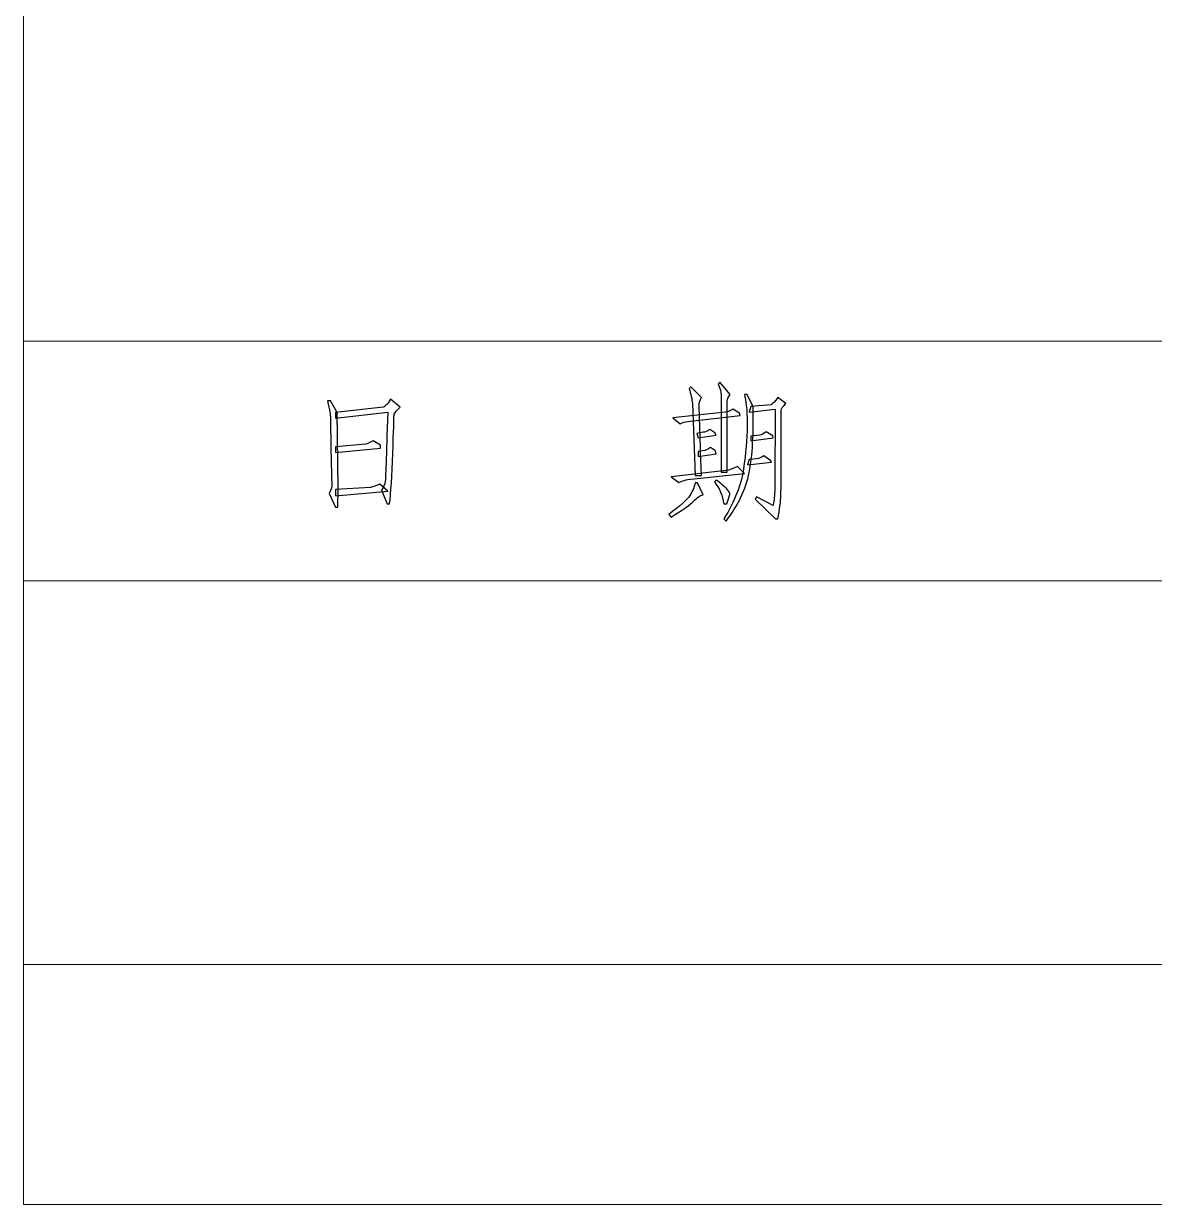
# Model space of a CAD drawing. Header units: millimetres. Extents: x 803 to 1266, y 444 to 714.
# Drawn here: x 1063.41 to 1084.6, y 444.44 to 466.57 of the extents above; entities that cross this region are included whole.
import ezdxf

# ---------------------------------------------------------------- set-up
doc = ezdxf.new("R2010")
doc.units = ezdxf.units.MM
doc.layers.add('layer 1', color=7, linetype='CONTINUOUS')

msp = doc.modelspace()

# ---------------------------------------------------------------- linework, layer by layer
at = {"layer": 'layer 1', "color": 1, "lineweight": 9}
for points in [[(1063.411, 711.315), (1063.411, 711.315), (1063.411, 444.443), (1063.411, 444.443)], [(1087.508, 460.617), (1087.508, 460.617), (1063.411, 460.617), (1063.411, 460.617)], [(1087.508, 456.124), (1087.508, 456.124), (1063.411, 456.124), (1063.411, 456.124)], [(1087.508, 448.935), (1087.508, 448.935), (1063.411, 448.935), (1063.411, 448.935)], [(1063.411, 444.443), (1063.411, 444.443), (1265.825, 444.443), (1265.825, 444.443)]]:
    msp.add_open_spline(points, degree=3, dxfattribs=at)
at = {"layer": 'layer 1', "color": 32, "lineweight": -3}
for points, knots in [([(1076.112, 459.561), (1076.084, 459.512), (1076.07, 459.466), (1076.07, 459.424), (1076.07, 459.424), (1076.07, 459.382), (1076.084, 458.94), (1076.112, 458.097), (1076.112, 458.097), (1076.112, 458.097), (1075.997, 458.097), (1075.997, 458.097), (1075.997, 458.097), (1075.997, 458.097), (1075.944, 459.445), (1075.944, 459.445), (1075.944, 459.445), (1075.937, 459.529), (1075.916, 459.624), (1075.881, 459.729), (1075.881, 459.729), (1075.881, 459.729), (1075.912, 459.761), (1075.912, 459.761), (1075.912, 459.761), (1075.912, 459.761), (1076.112, 459.561), (1076.112, 459.561)], [0, 0, 0, 0, 0.142857, 0.142857, 0.142857, 0.142857, 0.285714, 0.285714, 0.285714, 0.285714, 0.428571, 0.428571, 0.428571, 0.428571, 0.571429, 0.571429, 0.571429, 0.571429, 0.714286, 0.714286, 0.714286, 0.714286, 0.857143, 0.857143, 0.857143, 0.857143, 1, 1, 1, 1]), ([(1076.481, 458.16), (1076.481, 458.16), (1076.481, 459.614), (1076.481, 459.614), (1076.481, 459.614), (1076.481, 459.656), (1076.463, 459.722), (1076.428, 459.813), (1076.428, 459.813), (1076.428, 459.813), (1076.46, 459.845), (1076.46, 459.845), (1076.46, 459.845), (1076.46, 459.845), (1076.649, 459.614), (1076.649, 459.614), (1076.649, 459.614), (1076.614, 459.564), (1076.597, 459.524), (1076.597, 459.492), (1076.597, 459.492), (1076.597, 459.461), (1076.597, 459.017), (1076.597, 458.16), (1076.597, 458.16), (1076.597, 458.16), (1076.481, 458.16), (1076.481, 458.16)], [0, 0, 0, 0, 0.142857, 0.142857, 0.142857, 0.142857, 0.285714, 0.285714, 0.285714, 0.285714, 0.428571, 0.428571, 0.428571, 0.428571, 0.571429, 0.571429, 0.571429, 0.571429, 0.714286, 0.714286, 0.714286, 0.714286, 0.857143, 0.857143, 0.857143, 0.857143, 1, 1, 1, 1]), ([(1069.287, 459.277), (1069.287, 459.277), (1069.308, 457.865), (1069.308, 457.865), (1069.308, 457.865), (1069.308, 457.865), (1069.298, 457.507), (1069.298, 457.507), (1069.298, 457.507), (1069.298, 457.507), (1069.256, 457.507), (1069.256, 457.507), (1069.256, 457.507), (1069.256, 457.507), (1069.14, 457.76), (1069.14, 457.76), (1069.14, 457.76), (1069.175, 457.844), (1069.191, 457.899), (1069.187, 457.923), (1069.187, 457.923), (1069.184, 457.948), (1069.179, 458.162), (1069.171, 458.566), (1069.171, 458.566), (1069.164, 458.969), (1069.161, 459.18), (1069.161, 459.198), (1069.161, 459.198), (1069.161, 459.215), (1069.144, 459.315), (1069.108, 459.498), (1069.108, 459.498), (1069.108, 459.498), (1069.161, 459.498), (1069.161, 459.498), (1069.161, 459.498), (1069.161, 459.498), (1069.287, 459.277), (1069.287, 459.277)], [0, 0, 0, 0, 0.1, 0.1, 0.1, 0.1, 0.2, 0.2, 0.2, 0.2, 0.3, 0.3, 0.3, 0.3, 0.4, 0.4, 0.4, 0.4, 0.5, 0.5, 0.5, 0.5, 0.6, 0.6, 0.6, 0.6, 0.7, 0.7, 0.7, 0.7, 0.8, 0.8, 0.8, 0.8, 0.9, 0.9, 0.9, 0.9, 1, 1, 1, 1]), ([(1070.151, 459.382), (1070.186, 459.389), (1070.231, 459.438), (1070.287, 459.529), (1070.287, 459.529), (1070.287, 459.529), (1070.467, 459.382), (1070.467, 459.382), (1070.467, 459.382), (1070.389, 459.312), (1070.351, 459.255), (1070.351, 459.213), (1070.351, 459.213), (1070.351, 459.171), (1070.344, 458.938), (1070.33, 458.513), (1070.33, 458.513), (1070.316, 458.088), (1070.295, 457.774), (1070.267, 457.571), (1070.267, 457.571), (1070.267, 457.571), (1070.225, 457.571), (1070.225, 457.571), (1070.225, 457.571), (1070.225, 457.571), (1070.119, 457.823), (1070.119, 457.823), (1070.119, 457.823), (1070.161, 457.894), (1070.184, 457.946), (1070.188, 457.981), (1070.188, 457.981), (1070.191, 458.016), (1070.207, 458.452), (1070.235, 459.287), (1070.235, 459.287), (1070.235, 459.287), (1069.256, 459.171), (1069.256, 459.171), (1069.256, 459.171), (1069.256, 459.171), (1069.256, 459.277), (1069.256, 459.277), (1069.256, 459.277), (1069.256, 459.277), (1070.151, 459.382), (1070.151, 459.382)], [0, 0, 0, 0, 0.083333, 0.083333, 0.083333, 0.083333, 0.166667, 0.166667, 0.166667, 0.166667, 0.25, 0.25, 0.25, 0.25, 0.333333, 0.333333, 0.333333, 0.333333, 0.416667, 0.416667, 0.416667, 0.416667, 0.5, 0.5, 0.5, 0.5, 0.583333, 0.583333, 0.583333, 0.583333, 0.666667, 0.666667, 0.666667, 0.666667, 0.75, 0.75, 0.75, 0.75, 0.833333, 0.833333, 0.833333, 0.833333, 0.916667, 0.916667, 0.916667, 0.916667, 1, 1, 1, 1]), ([(1076.902, 458.223), (1076.944, 458.518), (1076.967, 458.781), (1076.971, 459.013), (1076.971, 459.013), (1076.974, 459.245), (1076.958, 459.445), (1076.923, 459.614), (1076.923, 459.614), (1076.923, 459.614), (1076.965, 459.624), (1076.965, 459.624), (1076.965, 459.624), (1076.965, 459.624), (1077.081, 459.393), (1077.081, 459.393), (1077.081, 459.393), (1077.095, 458.88), (1077.07, 458.467), (1077.007, 458.155), (1077.007, 458.155), (1076.944, 457.842), (1076.8, 457.539), (1076.576, 457.244), (1076.576, 457.244), (1076.576, 457.244), (1076.533, 457.286), (1076.533, 457.286), (1076.533, 457.286), (1076.737, 457.616), (1076.86, 457.929), (1076.902, 458.223)], [0, 0, 0, 0, 0.125, 0.125, 0.125, 0.125, 0.25, 0.25, 0.25, 0.25, 0.375, 0.375, 0.375, 0.375, 0.5, 0.5, 0.5, 0.5, 0.625, 0.625, 0.625, 0.625, 0.75, 0.75, 0.75, 0.75, 0.875, 0.875, 0.875, 0.875, 1, 1, 1, 1]), ([(1077.123, 457.655), (1077.123, 457.655), (1077.144, 457.697), (1077.144, 457.697), (1077.144, 457.697), (1077.144, 457.697), (1077.46, 457.539), (1077.46, 457.539), (1077.46, 457.539), (1077.474, 457.652), (1077.483, 457.739), (1077.486, 457.803), (1077.486, 457.803), (1077.49, 457.865), (1077.492, 458.378), (1077.492, 459.339), (1077.492, 459.339), (1077.492, 459.339), (1077.007, 459.287), (1077.007, 459.287), (1077.007, 459.287), (1077.007, 459.287), (1077.039, 459.393), (1077.039, 459.393), (1077.039, 459.393), (1077.039, 459.393), (1077.418, 459.424), (1077.418, 459.424), (1077.418, 459.424), (1077.446, 459.438), (1077.488, 459.484), (1077.544, 459.561), (1077.544, 459.561), (1077.544, 459.561), (1077.692, 459.445), (1077.692, 459.445), (1077.692, 459.445), (1077.635, 459.389), (1077.608, 459.348), (1077.608, 459.324), (1077.608, 459.324), (1077.608, 459.3), (1077.608, 459.06), (1077.608, 458.608), (1077.608, 458.608), (1077.608, 458.155), (1077.606, 457.864), (1077.602, 457.734), (1077.602, 457.734), (1077.599, 457.604), (1077.579, 457.455), (1077.544, 457.286), (1077.544, 457.286), (1077.544, 457.286), (1077.502, 457.286), (1077.502, 457.286), (1077.502, 457.286), (1077.502, 457.286), (1077.123, 457.655), (1077.123, 457.655)], [0, 0, 0, 0, 0.066667, 0.066667, 0.066667, 0.066667, 0.133333, 0.133333, 0.133333, 0.133333, 0.2, 0.2, 0.2, 0.2, 0.266667, 0.266667, 0.266667, 0.266667, 0.333333, 0.333333, 0.333333, 0.333333, 0.4, 0.4, 0.4, 0.4, 0.466667, 0.466667, 0.466667, 0.466667, 0.533333, 0.533333, 0.533333, 0.533333, 0.6, 0.6, 0.6, 0.6, 0.666667, 0.666667, 0.666667, 0.666667, 0.733333, 0.733333, 0.733333, 0.733333, 0.8, 0.8, 0.8, 0.8, 0.866667, 0.866667, 0.866667, 0.866667, 0.933333, 0.933333, 0.933333, 0.933333, 1, 1, 1, 1]), ([(1075.849, 459.108), (1075.814, 459.108), (1075.768, 459.094), (1075.712, 459.066), (1075.712, 459.066), (1075.712, 459.066), (1075.575, 459.182), (1075.575, 459.182), (1075.575, 459.182), (1075.575, 459.182), (1076.555, 459.287), (1076.555, 459.287), (1076.555, 459.287), (1076.59, 459.287), (1076.639, 459.304), (1076.702, 459.339), (1076.702, 459.339), (1076.702, 459.339), (1076.828, 459.266), (1076.828, 459.266), (1076.828, 459.266), (1076.828, 459.266), (1076.839, 459.224), (1076.839, 459.224), (1076.839, 459.224), (1076.839, 459.224), (1075.849, 459.108), (1075.849, 459.108)], [0, 0, 0, 0, 0.142857, 0.142857, 0.142857, 0.142857, 0.285714, 0.285714, 0.285714, 0.285714, 0.428571, 0.428571, 0.428571, 0.428571, 0.571429, 0.571429, 0.571429, 0.571429, 0.714286, 0.714286, 0.714286, 0.714286, 0.857143, 0.857143, 0.857143, 0.857143, 1, 1, 1, 1]), ([(1076.27, 458.961), (1076.27, 458.961), (1076.365, 458.897), (1076.365, 458.897), (1076.365, 458.897), (1076.365, 458.897), (1076.386, 458.855), (1076.386, 458.855), (1076.386, 458.855), (1076.386, 458.855), (1076.049, 458.803), (1076.049, 458.803), (1076.049, 458.803), (1076.049, 458.803), (1076.028, 458.887), (1076.028, 458.887), (1076.028, 458.887), (1076.028, 458.887), (1076.144, 458.908), (1076.144, 458.908), (1076.144, 458.908), (1076.179, 458.908), (1076.221, 458.926), (1076.27, 458.961)], [0, 0, 0, 0, 0.166667, 0.166667, 0.166667, 0.166667, 0.333333, 0.333333, 0.333333, 0.333333, 0.5, 0.5, 0.5, 0.5, 0.666667, 0.666667, 0.666667, 0.666667, 0.833333, 0.833333, 0.833333, 0.833333, 1, 1, 1, 1]), ([(1077.449, 458.845), (1077.449, 458.845), (1077.46, 458.803), (1077.46, 458.803), (1077.46, 458.803), (1077.46, 458.803), (1077.039, 458.75), (1077.039, 458.75), (1077.039, 458.75), (1077.039, 458.75), (1077.039, 458.834), (1077.039, 458.834), (1077.039, 458.834), (1077.039, 458.834), (1077.207, 458.855), (1077.207, 458.855), (1077.207, 458.855), (1077.236, 458.862), (1077.274, 458.883), (1077.323, 458.919), (1077.323, 458.919), (1077.323, 458.919), (1077.449, 458.845), (1077.449, 458.845)], [0, 0, 0, 0, 0.166667, 0.166667, 0.166667, 0.166667, 0.333333, 0.333333, 0.333333, 0.333333, 0.5, 0.5, 0.5, 0.5, 0.666667, 0.666667, 0.666667, 0.666667, 0.833333, 0.833333, 0.833333, 0.833333, 1, 1, 1, 1]), ([(1069.961, 458.75), (1069.961, 458.75), (1070.098, 458.666), (1070.098, 458.666), (1070.098, 458.666), (1070.098, 458.666), (1070.098, 458.613), (1070.098, 458.613), (1070.098, 458.613), (1070.098, 458.613), (1069.256, 458.529), (1069.256, 458.529), (1069.256, 458.529), (1069.256, 458.529), (1069.256, 458.634), (1069.256, 458.634), (1069.256, 458.634), (1069.256, 458.634), (1069.824, 458.687), (1069.824, 458.687), (1069.824, 458.687), (1069.845, 458.694), (1069.891, 458.715), (1069.961, 458.75)], [0, 0, 0, 0, 0.166667, 0.166667, 0.166667, 0.166667, 0.333333, 0.333333, 0.333333, 0.333333, 0.5, 0.5, 0.5, 0.5, 0.666667, 0.666667, 0.666667, 0.666667, 0.833333, 0.833333, 0.833333, 0.833333, 1, 1, 1, 1]), ([(1076.386, 458.508), (1076.386, 458.508), (1076.049, 458.455), (1076.049, 458.455), (1076.049, 458.455), (1076.049, 458.455), (1076.049, 458.55), (1076.049, 458.55), (1076.049, 458.55), (1076.049, 458.55), (1076.133, 458.56), (1076.133, 458.56), (1076.133, 458.56), (1076.183, 458.568), (1076.231, 458.589), (1076.281, 458.624), (1076.281, 458.624), (1076.281, 458.624), (1076.375, 458.56), (1076.375, 458.56), (1076.375, 458.56), (1076.375, 458.56), (1076.386, 458.508), (1076.386, 458.508)], [0, 0, 0, 0, 0.166667, 0.166667, 0.166667, 0.166667, 0.333333, 0.333333, 0.333333, 0.333333, 0.5, 0.5, 0.5, 0.5, 0.666667, 0.666667, 0.666667, 0.666667, 0.833333, 0.833333, 0.833333, 0.833333, 1, 1, 1, 1]), ([(1077.281, 458.466), (1077.281, 458.466), (1077.407, 458.382), (1077.407, 458.382), (1077.407, 458.382), (1077.407, 458.382), (1077.428, 458.35), (1077.428, 458.35), (1077.428, 458.35), (1077.428, 458.35), (1076.975, 458.297), (1076.975, 458.297), (1076.975, 458.297), (1076.975, 458.297), (1077.007, 458.402), (1077.007, 458.402), (1077.007, 458.402), (1077.007, 458.402), (1077.144, 458.413), (1077.144, 458.413), (1077.144, 458.413), (1077.193, 458.42), (1077.239, 458.438), (1077.281, 458.466)], [0, 0, 0, 0, 0.166667, 0.166667, 0.166667, 0.166667, 0.333333, 0.333333, 0.333333, 0.333333, 0.5, 0.5, 0.5, 0.5, 0.666667, 0.666667, 0.666667, 0.666667, 0.833333, 0.833333, 0.833333, 0.833333, 1, 1, 1, 1]), ([(1075.859, 458.024), (1075.824, 458.016), (1075.768, 457.999), (1075.691, 457.971), (1075.691, 457.971), (1075.691, 457.971), (1075.544, 458.076), (1075.544, 458.076), (1075.544, 458.076), (1075.544, 458.076), (1076.628, 458.202), (1076.628, 458.202), (1076.628, 458.202), (1076.656, 458.21), (1076.709, 458.231), (1076.786, 458.266), (1076.786, 458.266), (1076.786, 458.266), (1076.923, 458.139), (1076.923, 458.139), (1076.923, 458.139), (1076.923, 458.139), (1075.859, 458.024), (1075.859, 458.024)], [0, 0, 0, 0, 0.166667, 0.166667, 0.166667, 0.166667, 0.333333, 0.333333, 0.333333, 0.333333, 0.5, 0.5, 0.5, 0.5, 0.666667, 0.666667, 0.666667, 0.666667, 0.833333, 0.833333, 0.833333, 0.833333, 1, 1, 1, 1]), ([(1075.544, 457.318), (1075.544, 457.318), (1075.501, 457.371), (1075.501, 457.371), (1075.501, 457.371), (1075.719, 457.532), (1075.85, 457.65), (1075.896, 457.723), (1075.896, 457.723), (1075.942, 457.797), (1075.975, 457.876), (1075.997, 457.96), (1075.997, 457.96), (1075.997, 457.96), (1076.038, 457.96), (1076.038, 457.96), (1076.038, 457.96), (1076.038, 457.96), (1076.144, 457.739), (1076.144, 457.739), (1076.144, 457.739), (1076.088, 457.725), (1076.028, 457.685), (1075.965, 457.618), (1075.965, 457.618), (1075.902, 457.551), (1075.761, 457.451), (1075.544, 457.318)], [0, 0, 0, 0, 0.142857, 0.142857, 0.142857, 0.142857, 0.285714, 0.285714, 0.285714, 0.285714, 0.428571, 0.428571, 0.428571, 0.428571, 0.571429, 0.571429, 0.571429, 0.571429, 0.714286, 0.714286, 0.714286, 0.714286, 0.857143, 0.857143, 0.857143, 0.857143, 1, 1, 1, 1]), ([(1076.533, 457.571), (1076.512, 457.718), (1076.453, 457.855), (1076.355, 457.981), (1076.355, 457.981), (1076.355, 457.981), (1076.386, 458.013), (1076.386, 458.013), (1076.386, 458.013), (1076.477, 457.95), (1076.542, 457.897), (1076.581, 457.855), (1076.581, 457.855), (1076.619, 457.813), (1076.64, 457.783), (1076.644, 457.765), (1076.644, 457.765), (1076.648, 457.748), (1076.628, 457.683), (1076.586, 457.571), (1076.586, 457.571), (1076.586, 457.571), (1076.533, 457.571), (1076.533, 457.571)], [0, 0, 0, 0, 0.166667, 0.166667, 0.166667, 0.166667, 0.333333, 0.333333, 0.333333, 0.333333, 0.5, 0.5, 0.5, 0.5, 0.666667, 0.666667, 0.666667, 0.666667, 0.833333, 0.833333, 0.833333, 0.833333, 1, 1, 1, 1]), ([(1069.256, 457.834), (1069.256, 457.834), (1069.909, 457.876), (1069.909, 457.876), (1069.909, 457.876), (1069.958, 457.883), (1070.017, 457.904), (1070.087, 457.939), (1070.087, 457.939), (1070.087, 457.939), (1070.235, 457.803), (1070.235, 457.803), (1070.235, 457.803), (1070.235, 457.803), (1069.256, 457.718), (1069.256, 457.718), (1069.256, 457.718), (1069.256, 457.718), (1069.256, 457.834), (1069.256, 457.834)], [0, 0, 0, 0, 0.2, 0.2, 0.2, 0.2, 0.4, 0.4, 0.4, 0.4, 0.6, 0.6, 0.6, 0.6, 0.8, 0.8, 0.8, 0.8, 1, 1, 1, 1])]:
    msp.add_open_spline(points, degree=3, knots=knots, dxfattribs=at)

doc.saveas('drawing.dxf')
